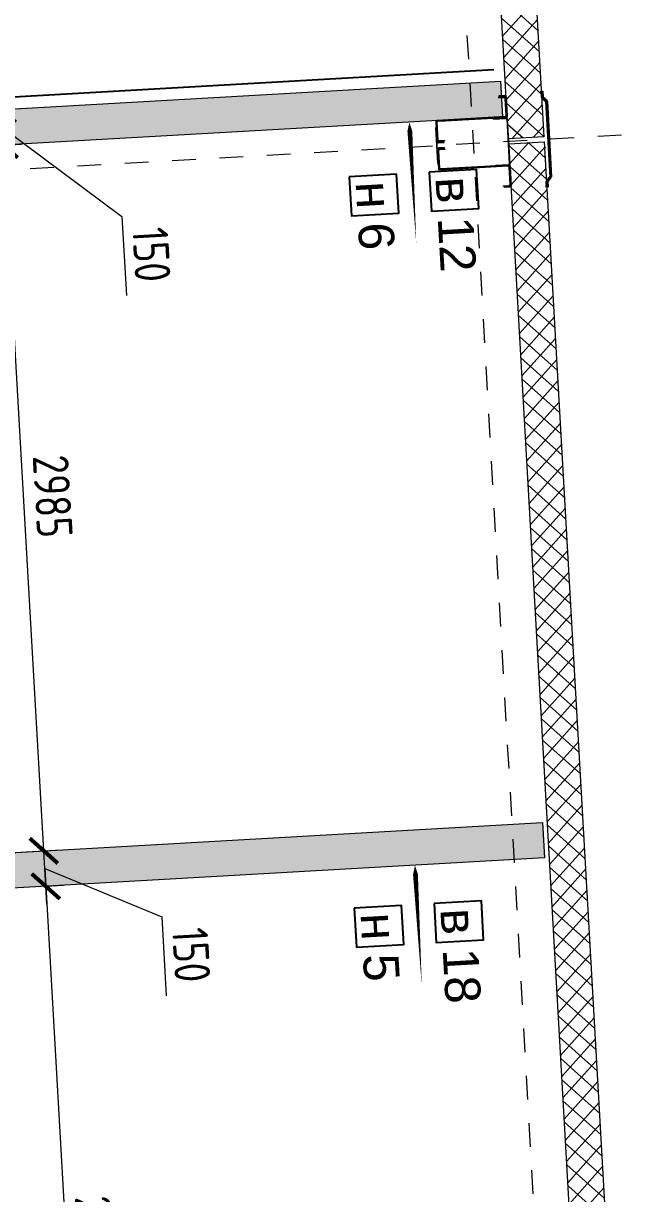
# Model space of a CAD drawing. Header units: metres. Extents: x 93803 to 107732, y 94484 to 125083.
# Drawn here: x 107729.115 to 107731.674, y 110800.807 to 110805.748 of the extents above; entities that cross this region are included whole.
import ezdxf

# ---------------------------------------------------------------- set-up
doc = ezdxf.new("R2010")
doc.units = ezdxf.units.M
doc.header["$PDMODE"] = 35
doc.header["$PDSIZE"] = 1
for name, pattern in [('_ШПТ__20_т__2_5__Линия сетки', [25, 20, -2.5, 0, -2.5]), ('XKITLINE00', [0]), ('XKITLINE02', [4, 2, -2])]:
    doc.linetypes.add(name, pattern=pattern)
doc.layers.get('Defpoints').update_dxf_attribs({"color": 253})
doc.layers.add('2023.10.30_В_ОТКЛОНЕНИЯ', color=7, linetype='Continuous')
doc.layers.add('2023.10.30_Н_ОТКЛОНЕНИЯ', color=7, linetype='Continuous')
for name, color, linetype, lineweight in [('Part', 250, 'Continuous', 0), ('S-WALL-PATT', 7, 'Continuous', 0), ('Выноски', 7, 'Continuous', 15), ('Обобщенные модели', 7, 'Continuous', 18), ('Оси', 250, 'Continuous', 9), ('Размеры', 250, 'Continuous', 9), ('Стены', 7, 'Continuous', 18), ('Стены штриховка', 7, 'Continuous', 30)]:
    doc.layers.add(name, color=color, linetype=linetype, lineweight=lineweight)
doc.styles.add('AxeAndPointZ', font='arial.ttf')
doc.styles.add('ГОСТ 2.304', font='CS_Gost2304.shx')
doc.dimstyles.new('СПДС', dxfattribs={"dimscale": 100, "dimtxt": 2, "dimasz": 1.5, "dimexe": 1, "dimexo": 0, "dimgap": 0.5, "dimtad": 1, "dimdec": 0, "dimtxsty": 'ГОСТ 2.304', "dimblk": 'ARCHTICK', "dimcen": 2.5, "dimdle": 1, "dimadec": 0, "dimazin": 2, "dimtfac": 0.75, "dimtdec": 0, "dimtmove": 1, "dimatfit": 3, "dimfxl": 1, "dimtfill": 1, "dimtolj": 1, "dimlwd": 9, "dimlwe": 9, "dimarcsym": 1})

# ---------------------------------------------------------------- blocks, each defined once
blk = doc.blocks.new('Колонна К2')
at = {"layer": 'Part', "linetype": 'XKITLINE00', "lineweight": 0}
for p, q in [((-99.4, 152.4), (-98.5, 152.5)), ((-98.4, 150), (-99.1, 150)), ((-98.5, 152.5), (-17.5, 152.5)), ((-98.4, 150), (-17.6, 150)), ((-96.9, 149.9), (-96.1, 150)), ((-96.1, 150), (-22.9, 150)), ((-22.9, 150), (-22.1, 149.9)), ((-16.9, 150), (-17.6, 150)), ((-17.5, 152.5), (-16.6, 152.4)), ((16.6, 152.4), (17.5, 152.5)), ((17.6, 150), (16.9, 150)), ((17.5, 152.5), (98.5, 152.5)), ((17.6, 150), (98.4, 150)), ((22.1, 149.9), (22.9, 150)), ((22.9, 150), (96.1, 150)), ((96.1, 150), (96.9, 149.9)), ((99.1, 150), (98.4, 150)), ((98.5, 152.5), (99.4, 152.4)), ((-105, 146), (-104.9, 146.9)), ((-105, -141), (-105, 146)), ((-102.5, 146.6), (-102.5, 145.9)), ((-102.5, -141.1), (-102.5, 145.9)), ((-102.5, 143.6), (-102.4, 144.4)), ((-102.5, -143.4), (-102.5, 143.6)), ((-100, 144.1), (-100, 143.5)), ((-100, -143.5), (-100, 143.5)), ((-96, 147.5), (-96.6, 147.5)), ((-96, 147.5), (-23, 147.5)), ((-22.4, 147.5), (-23, 147.5)), ((-19, 143.5), (-19, 144.1)), ((-19, 120), (-19, 143.5)), ((-19, 120), (-16.5, 120)), ((-16.6, 144.4), (-16.5, 143.6)), ((-16.5, 120), (-16.5, 143.6)), ((-13.5, 145.9), (-13.5, 146.6)), ((-13.5, 122.5), (-13.5, 145.9)), ((-11, 122.5), (-13.5, 122.5)), ((-11.1, 146.9), (-11, 146)), ((-11, 146), (-11, 122.5)), ((11, 146), (11.1, 146.9)), ((11, 122.5), (11, 146)), ((13.5, 122.5), (11, 122.5)), ((13.5, 146.6), (13.5, 145.9)), ((13.5, 145.9), (13.5, 122.5)), ((16.5, 143.6), (16.6, 144.4)), ((16.5, 120), (16.5, 143.6)), ((19, 120), (16.5, 120)), ((19, 144.1), (19, 143.5)), ((19, 120), (19, 143.5)), ((23, 147.5), (22.4, 147.5)), ((23, 147.5), (96, 147.5)), ((96.6, 147.5), (96, 147.5)), ((100, 143.5), (100, 144.1)), ((100, -143.5), (100, 143.5)), ((102.4, 144.4), (102.5, 143.6)), ((102.5, 145.9), (102.5, 146.6)), ((102.5, -141.1), (102.5, 145.9)), ((102.5, -143.4), (102.5, 143.6)), ((104.9, 146.9), (105, 146)), ((105, -141), (105, 146)), ((-100, -143.5), (-100, -89.9)), ((-100, -89.9), (-97.5, -89.9)), ((-97.5, -89.9), (-97.5, -143.7)), ((100, -89.9), (97.5, -89.9)), ((97.5, -89.9), (97.5, -143.7)), ((100, -144), (100, -89.9)), ((-194, -143.5), (-194, -120)), ((-194, -120), (-191.5, -120)), ((-193.9, -144.4), (-194, -143.5)), ((-191.5, -120), (-191.5, -143.4)), ((-191.5, -143.4), (-191.5, -144.1)), ((-188.5, -117.5), (-186, -117.5)), ((-188.5, -141.1), (-188.5, -117.5)), ((-188.4, -141.9), (-188.5, -141.1)), ((-188.1, -147.5), (-187.4, -147.5)), ((-187.4, -147.5), (-106.6, -147.5)), ((-186, -117.5), (-186, -141)), ((-186, -141), (-186, -141.6)), ((-182.1, -147.5), (-182.9, -147.4)), ((-182.6, -145), (-182, -145)), ((-182.1, -147.5), (-108.9, -147.5)), ((-182, -145), (-109, -145)), ((-109, -145), (-108.4, -145)), ((-108.1, -147.4), (-108.9, -147.5)), ((-106.6, -147.5), (-105.9, -147.5)), ((-105, -141.6), (-105, -141)), ((-102.5, -141.1), (-102.6, -141.9)), ((-102.5, -144.1), (-102.5, -143.4)), ((-99.9, -144.4), (-100, -143.5)), ((-97.5, -143.4), (-97.5, -144.1)), ((-94.1, -147.5), (94.1, -147.5)), ((97.5, -143.4), (97.5, -144.1)), ((99.9, -144.4), (100, -143.5)), ((100.1, -144.4), (100, -143.5)), ((102.6, -141.9), (102.5, -141.1)), ((102.5, -143.4), (102.5, -144.1)), ((105, -141), (105, -141.6)), ((105.9, -147.5), (106.6, -147.5)), ((106.6, -147.5), (187.4, -147.5)), ((108.9, -147.5), (108.1, -147.4)), ((108.4, -145), (109, -145)), ((108.9, -147.5), (182.1, -147.5)), ((109, -145), (182, -145)), ((182, -145), (182.6, -145)), ((182.9, -147.4), (182.1, -147.5)), ((188.5, -117.5), (186, -117.5)), ((186, -117.5), (186, -141)), ((186, -141.6), (186, -141)), ((187.4, -147.5), (188.1, -147.5)), ((188.5, -141.1), (188.4, -141.9)), ((188.5, -141.1), (188.5, -117.5)), ((191.5, -120), (191.5, -120)), ((191.5, -120), (191.5, -120)), ((191.5, -143.4), (191.5, -120)), ((191.5, -120), (194, -120)), ((191.5, -144.1), (191.5, -143.4)), ((194, -143.5), (193.9, -144.4)), ((194, -143.5), (194, -120)), ((-187.5, -150), (-188.4, -149.9)), ((-187.5, -150), (-106.5, -150)), ((-105.6, -149.9), (-106.5, -150)), ((-94.4, -149.9), (94.4, -149.9)), ((106.5, -150), (105.6, -149.9)), ((106.5, -150), (187.5, -150)), ((188.4, -149.9), (187.5, -150))]:
    blk.add_line(p, q, dxfattribs=at)
at = {"layer": 'Part', "linetype": 'XKITLINE02', "lineweight": 0}
for p, q in [((-100, -140), (-100, 140)), ((100, -140), (100, 140))]:
    blk.add_line(p, q, dxfattribs=at)
at = {"layer": 'Part', "linetype": 'XKITLINE00', "lineweight": 0}
blk.add_lwpolyline([(-75, 152.5), (-75, 154.5), (75, 154.5), (75, 152.5), (-75, 152.5)], dxfattribs=at)
for centre, radius, start, end in [((-98.5, 146), 6.5, 98.1818, 171.8182), ((-98.5, 146), 3.99, 98.1818, 171.8182), ((-96, 143.5), 6.51, 98.1818, 171.8182), ((-23, 143.5), 6.51, 8.1818, 81.8182), ((-17.5, 146), 3.99, 8.1818, 81.8182), ((-17.5, 146), 6.5, 8.1818, 81.8182), ((17.5, 146), 6.5, 98.1818, 171.8182), ((17.5, 146), 3.99, 98.1818, 171.8182), ((23, 143.5), 6.51, 98.1818, 171.8182), ((96, 143.5), 6.51, 8.1818, 81.8182), ((98.5, 146), 3.99, 8.1818, 81.8182), ((98.5, 146), 6.5, 8.1818, 81.8182), ((-96, 143.5), 4, 98.1818, 171.8182), ((-23, 143.5), 4, 8.1818, 81.8182), ((23, 143.5), 4, 98.1818, 171.8182), ((96, 143.5), 4, 8.1818, 81.8182), ((-187.5, -143.5), 6.5, 188.1818, 261.8182), ((-187.5, -143.5), 3.99, 188.1818, 261.8182), ((-182, -141), 6.51, 188.1818, 261.8182), ((-182, -141), 4, 188.1818, 261.8182), ((-109, -141), 4, 278.1818, 351.8182), ((-109, -141), 6.51, 278.1818, 351.8182), ((-106.5, -143.5), 3.99, 278.1818, 351.8182), ((-106.5, -143.5), 6.5, 278.1818, 351.8182), ((-93.5, -143.5), 6.5, 188.1818, 261.8182), ((-93.5, -143.5), 3.99, 188.1818, 261.8182), ((93.5, -143.5), 3.99, 278.1818, 351.8182), ((93.5, -143.5), 6.5, 278.1818, 351.8182), ((106.5, -143.5), 6.5, 188.1818, 261.8182), ((106.5, -143.5), 3.99, 188.1818, 261.8182), ((109, -141), 6.51, 188.1818, 261.8182), ((109, -141), 4, 188.1818, 261.8182), ((182, -141), 4, 278.1818, 351.8182), ((182, -141), 6.51, 278.1818, 351.8182), ((187.5, -143.5), 3.99, 278.1818, 351.8182), ((187.5, -143.5), 6.5, 278.1818, 351.8182)]:
    blk.add_arc(centre, radius, start, end, dxfattribs=at)
blk = doc.blocks.new('*U283')
at = {"layer": 'S-WALL-PATT', "lineweight": 0, "true_color": 0x636466}
h = blk.add_hatch(dxfattribs=at)
h.set_pattern_fill('ANSI37', color=251, scale=20)
h.paths.add_polyline_path([(-150, 0), (0, 0), (0, 6350), (-150, 6350)])
at = {"color": 0}
blk.add_lwpolyline([(-150, 0), (0, 0), (0, 6350), (-150, 6350)], close=True, dxfattribs=at)
blk = doc.blocks.new('*U284')
at = {"layer": 'S-WALL-PATT', "lineweight": 0, "true_color": 0x636466}
h = blk.add_hatch(dxfattribs=at)
h.set_pattern_fill('ANSI37', color=251, scale=20)
h.paths.add_polyline_path([(-150, 0), (0, 0), (0, 5980), (-150, 5980)])
at = {"color": 0}
blk.add_lwpolyline([(-150, 0), (0, 0), (0, 5980), (-150, 5980)], close=True, dxfattribs=at)
blk = doc.blocks.new('_ArchTick')
at = {"color": 0, "linetype": 'ByBlock', "const_width": 0.15}
blk.add_lwpolyline([(-0.5, -0.5), (0.5, 0.5)], dxfattribs=at)
blk = doc.blocks.new('*D4921')
at = {"layer": 'Defpoints', "color": 0, "ltscale": 100, "transparency": 16777216}
for p in [(42011.4, 10078.1), (42011.4, 10078.1), (42161.5, 10078.1)]:
    blk.add_point(p, dxfattribs=at)
at = {"layer": 'Размеры', "color": 0, "lineweight": 9, "ltscale": 100, "transparency": 16777216}
for p, q in [((42086.4, 10078.1), (42318.5, 10559.2)), ((42318.5, 10559.2), (42652.3, 10559.2)), ((42011.4, 10078.1), (42011.4, 10153.1)), ((42161.5, 10078.1), (42161.5, 10153.1)), ((42236.5, 10078.1), (41936.4, 10078.1))]:
    blk.add_line(p, q, dxfattribs=at)
at = {"layer": 'Размеры', "color": 0, "lineweight": 9, "ltscale": 100, "transparency": 16777216, "xscale": 112.5, "yscale": 112.5, "zscale": 112.5, "rotation": 180}
blk.add_blockref('_ArchTick', (42011.4, 10078.1), dxfattribs=at)
at = {"layer": 'Размеры', "color": 0, "lineweight": 9, "ltscale": 100, "transparency": 16777216, "xscale": 112.5, "yscale": 112.5, "zscale": 112.5}
blk.add_blockref('_ArchTick', (42161.5, 10078.1), dxfattribs=at)
at = {"layer": 'Размеры', "color": 0, "lineweight": 25, "ltscale": 100, "transparency": 16777216, "insert": (42485.4, 10674.8), "char_height": 150, "attachment_point": 5, "style": 'ГОСТ 2.304'}
blk.add_mtext('\\A1;150', dxfattribs=at)
blk = doc.blocks.new('*D4922')
at = {"layer": 'Defpoints', "color": 0, "ltscale": 100, "transparency": 16777216}
for p in [(39026.4, 10078.1), (39026.4, 10078.1), (42011.4, 9733.6)]:
    blk.add_point(p, dxfattribs=at)
at = {"layer": 'Размеры', "color": 0, "lineweight": 9, "ltscale": 100, "transparency": 16777216}
for p, q in [((39026.4, 10078.1), (39026.4, 10153.1)), ((42011.4, 9733.6), (42011.4, 10153.1)), ((42086.4, 10078.1), (38951.4, 10078.1))]:
    blk.add_line(p, q, dxfattribs=at)
at = {"layer": 'Размеры', "color": 0, "lineweight": 9, "ltscale": 100, "transparency": 16777216, "xscale": 112.5, "yscale": 112.5, "zscale": 112.5, "rotation": 180}
blk.add_blockref('_ArchTick', (39026.4, 10078.1), dxfattribs=at)
at = {"layer": 'Размеры', "color": 0, "lineweight": 9, "ltscale": 100, "transparency": 16777216, "xscale": 112.5, "yscale": 112.5, "zscale": 112.5}
blk.add_blockref('_ArchTick', (42011.4, 10078.1), dxfattribs=at)
at = {"layer": 'Размеры', "color": 0, "lineweight": 25, "ltscale": 100, "transparency": 16777216, "insert": (40518.9, 10200.7), "char_height": 150, "attachment_point": 5, "style": 'ГОСТ 2.304'}
blk.add_mtext('\\A1;2985', dxfattribs=at)
blk = doc.blocks.new('*D4923')
at = {"layer": 'Defpoints', "color": 0, "ltscale": 100, "transparency": 16777216}
for p in [(38876.4, 10078.1), (38876.4, 10078.1), (39026.4, 10078.1)]:
    blk.add_point(p, dxfattribs=at)
at = {"layer": 'Размеры', "color": 0, "lineweight": 9, "ltscale": 100, "transparency": 16777216}
for p, q in [((38951.4, 10078.1), (39356.4, 10559.2)), ((39356.4, 10559.2), (39690.1, 10559.2)), ((38876.4, 10078.1), (38876.4, 10153.1)), ((39026.4, 10078.1), (39026.4, 10153.1)), ((39101.4, 10078.1), (38801.4, 10078.1))]:
    blk.add_line(p, q, dxfattribs=at)
at = {"layer": 'Размеры', "color": 0, "lineweight": 9, "ltscale": 100, "transparency": 16777216, "xscale": 112.5, "yscale": 112.5, "zscale": 112.5, "rotation": 180}
blk.add_blockref('_ArchTick', (38876.4, 10078.1), dxfattribs=at)
at = {"layer": 'Размеры', "color": 0, "lineweight": 9, "ltscale": 100, "transparency": 16777216, "xscale": 112.5, "yscale": 112.5, "zscale": 112.5}
blk.add_blockref('_ArchTick', (39026.4, 10078.1), dxfattribs=at)
at = {"layer": 'Размеры', "color": 0, "lineweight": 25, "ltscale": 100, "transparency": 16777216, "insert": (39523.3, 10674.8), "char_height": 150, "attachment_point": 5, "style": 'ГОСТ 2.304'}
blk.add_mtext('\\A1;150', dxfattribs=at)
blk = doc.blocks.new('*D4932')
at = {"layer": 'Defpoints', "color": 0, "ltscale": 100, "transparency": 16777216}
for p in [(42161.5, 10078.1), (45131.5, 10078.1), (45131.5, 10078.1)]:
    blk.add_point(p, dxfattribs=at)
at = {"layer": 'Размеры', "color": 0, "lineweight": 9, "ltscale": 100, "transparency": 16777216}
for p, q in [((42161.5, 10078.1), (42161.5, 10153.1)), ((45131.5, 10078.1), (45131.5, 10153.1)), ((42086.5, 10078.1), (45206.5, 10078.1))]:
    blk.add_line(p, q, dxfattribs=at)
at = {"layer": 'Размеры', "color": 0, "lineweight": 9, "ltscale": 100, "transparency": 16777216, "xscale": 112.5, "yscale": 112.5, "zscale": 112.5, "rotation": 180}
blk.add_blockref('_ArchTick', (42161.5, 10078.1), dxfattribs=at)
at = {"layer": 'Размеры', "color": 0, "lineweight": 9, "ltscale": 100, "transparency": 16777216, "xscale": 112.5, "yscale": 112.5, "zscale": 112.5}
blk.add_blockref('_ArchTick', (45131.5, 10078.1), dxfattribs=at)
at = {"layer": 'Размеры', "color": 0, "lineweight": 25, "ltscale": 100, "transparency": 16777216, "insert": (43646.5, 10200.7), "char_height": 150, "attachment_point": 5, "style": 'ГОСТ 2.304'}
blk.add_mtext('\\A1;2970', dxfattribs=at)
blk = doc.blocks.new('320мм_ФЭ_Стена_Стык вертикальный')
at = {"layer": 'Обобщенные модели', "lineweight": 9}
h = blk.add_hatch(dxfattribs=at)
h.set_pattern_fill('FP_4', color=256, style=0, pattern_type=2)
h.set_pattern_definition([(45, (210, 7e-13), (-106.066, 106.066), [])])
h.paths.add_polyline_path([(27265, -295), (27282, -278), (27281.6, -277), (27264.6, -294), (27155.4, -294), (27138.4, -277), (27138, -278), (27155, -295)], flags=0)
h.paths.add_polyline_path([(27307, -276), (27308, -275), (27298, -276)], flags=0)
h.paths.add_polyline_path([(27122, -276), (27122, -275), (27113, -276)], flags=0)
at = {"layer": 'Обобщенные модели', "lineweight": 40}
for p, q in [((26912, -275), (26902, -275)), ((26902, -275), (26902, -278)), ((26902, -278), (26928, -278)), ((26903, -277), (26903, -276)), ((26903, -276), (26912, -276)), ((26928.4, -277), (26903, -277)), ((26912, -276), (26912, -275)), ((26928, -278), (26945, -295)), ((26945.4, -294), (26928.4, -277)), ((27281.6, -277), (27264.6, -294)), ((27265, -295), (27282, -278)), ((27307, -277), (27281.6, -277)), ((27282, -278), (27308, -278)), ((27308, -275), (27298, -275)), ((27298, -275), (27298, -276)), ((27298, -276), (27307, -276)), ((27307, -276), (27307, -277)), ((27308, -278), (27308, -275))]:
    blk.add_line(p, q, dxfattribs=at)
for points in [[(26945, -295), (27265, -295)], [(26945.4, -294), (27264.6, -294)]]:
    blk.add_lwpolyline(points, dxfattribs=at)
blk = doc.blocks.new('34433')
at = {"layer": 'Стены штриховка'}
h = blk.add_hatch(dxfattribs=at)
h.set_pattern_fill('ASHLER', color=256, scale=200, angle=270, pattern_type=2)
h.set_pattern_definition([(315, (-90163.45, 379.79), (70.71068, 70.71068), []), (315, (-90092.75, 379.79), (70.71068, 70.71068), [50, -50])])
h.paths.add_polyline_path([(27011.4, 12187.7), (26861.3, 12187.7), (26861.3, 8327.7), (27011.4, 8327.7)])
h.paths.add_polyline_path([(30236.4, 12187.3), (30086.4, 12187.3), (30086.4, 8327.3), (30236.4, 8327.3)])
h.paths.add_polyline_path([(31846.5, 12187.3), (31696.4, 12187.3), (31696.4, 8327.3), (31846.5, 8327.3)])
h.paths.add_polyline_path([(33486.4, 12187.2), (33336.3, 12187.2), (33336.3, 8327.2), (33486.4, 8327.2)])
h.paths.add_polyline_path([(39026.4, 12187), (38876.4, 12187), (38876.4, 8327), (39026.4, 8327)])
h.paths.add_polyline_path([(42161.5, 12187), (42011.4, 12187), (42011.4, 8327), (42161.5, 8327)])
at = {"layer": 'Оси', "linetype": '_ШПТ__20_т__2_5__Линия сетки'}
for p, q in [((39131.5, -815.2), (39131.5, 12717.6)), ((14075.1, 12057), (46878.1, 12057))]:
    blk.add_line(p, q, dxfattribs=at)
at = {"layer": 'Стены'}
for points in [[(38876.4, 12187), (39026.4, 12187), (39026.4, 8327), (38876.4, 8327)], [(42011.4, 12187), (42161.5, 12187), (42161.5, 8327), (42011.4, 8327)]]:
    blk.add_lwpolyline(points, close=True, dxfattribs=at)
at = {"color": 1, "xscale": -1, "rotation": 180}
blk.add_blockref('Колонна К2', (39131.5, 12057), dxfattribs=at)
at = {"layer": 'Выноски', "xscale": -1, "rotation": 90}
for name, p in [('*U284', (39121.5, 12207)), ('*U283', (45491.5, 12207))]:
    blk.add_blockref(name, p, dxfattribs=at)
at = {"layer": 'Обобщенные модели', "xscale": -1, "rotation": 180}
blk.add_blockref('320мм_ФЭ_Стена_Стык вертикальный', (12026.5, 12082), dxfattribs=at)
at = {"layer": 'Размеры', "color": 0, "lineweight": 25, "ltscale": 100}
for base, p1, p2, picture, middle in [((38876.4, 10078.1), (39026.4, 10078.1), (38876.4, 10078.1), '*D4923', (39393.9, 10559.2)), ((42011.4, 10078.1), (42161.5, 10078.1), (42011.4, 10078.1), '*D4921', (42356, 10559.2))]:
    dim = blk.add_linear_dim(base=base, p1=p1, p2=p2, dimstyle='СПДС', override={"dimscale": 75, "dimtfill": 0}, dxfattribs=at)
    dim.commit()
    dim.dimension.update_dxf_attribs({"geometry": picture, "text_midpoint": middle, "dimtype": 160})
for base, p1, p2, picture, middle in [((39026.4, 10078.1), (42011.4, 9733.6), (39026.4, 10078.1), '*D4922', (40518.9, 10200.7)), ((45131.5, 10078.1), (42161.5, 10078.1), (45131.5, 10078.1), '*D4932', (43646.5, 10200.7))]:
    dim = blk.add_linear_dim(base=base, p1=p1, p2=p2, dimstyle='СПДС', override={"dimscale": 75, "dimtfill": 0}, dxfattribs=at)
    dim.commit()
    dim.dimension.update_dxf_attribs({"geometry": picture, "text_midpoint": middle})

msp = doc.modelspace()

# ---------------------------------------------------------------- block references
at = {"xscale": 0.001, "yscale": 0.001, "zscale": 0.001, "rotation": 273.2530497410625}
msp.add_blockref('34433', (107716.7554, 110843.6261), dxfattribs=at)

# ---------------------------------------------------------------- next in the draw order: linework, layer by layer
at = {"ltscale": 0.1}
msp.add_line((107731.101, 110805.5524), (107727.2672, 110805.3345), dxfattribs=at)
at = {"layer": '2023.10.30_В_ОТКЛОНЕНИЯ'}
for points in [[(107730.7733, 110804.8213, 0, 0, 0), (107730.7443, 110805.3318, 0, 0.1091, 0), (107730.7559, 110805.1276, 0.0205, 0.0205, 0), (107730.7733, 110804.8213, 0, 0, 0)], [(107730.797, 110801.6825, 0, 0, 0), (107730.768, 110802.193, 0, 0.1091, 0), (107730.7796, 110801.9888, 0.0205, 0.0205, 0), (107730.797, 110801.6825, 0, 0, 0)]]:
    msp.add_lwpolyline(points, format="xyseb", dxfattribs=at)
for points in [[(107730.8279, 110805.1201), (107730.8372, 110804.9554), (107731.0369, 110804.9668), (107731.0275, 110805.1315), (107730.8279, 110805.1201)], [(107730.8487, 110802.0313), (107730.8581, 110801.8666), (107731.0577, 110801.8779), (107731.0484, 110802.0426), (107730.8487, 110802.0313)]]:
    msp.add_lwpolyline(points, dxfattribs=at)
at = {"layer": '2023.10.30_Н_ОТКЛОНЕНИЯ'}
for points in [[(107730.7733, 110804.8213, 0, 0, 0), (107730.7443, 110805.3318, 0, 0.1091, 0), (107730.7559, 110805.1276, 0.0205, 0.0205, 0), (107730.7733, 110804.8213, 0, 0, 0)], [(107730.797, 110801.6825, 0, 0, 0), (107730.768, 110802.193, 0, 0.1091, 0), (107730.7796, 110801.9888, 0.0205, 0.0205, 0), (107730.797, 110801.6825, 0, 0, 0)]]:
    msp.add_lwpolyline(points, format="xyseb", dxfattribs=at)
for points in [[(107730.4909, 110805.101), (107730.5003, 110804.9363), (107730.6999, 110804.9476), (107730.6906, 110805.1123), (107730.4909, 110805.101)], [(107730.5117, 110802.0121), (107730.5211, 110801.8474), (107730.7208, 110801.8588), (107730.7114, 110802.0235), (107730.5117, 110802.0121)]]:
    msp.add_lwpolyline(points, dxfattribs=at)

# ---------------------------------------------------------------- next in the draw order: texts
at = {"layer": '2023.10.30_В_ОТКЛОНЕНИЯ', "style": 'AxeAndPointZ'}
for s, p in [('в 12', (107730.8543, 110805.0966)), ('в 18', (107730.8751, 110802.0077))]:
    msp.add_text(s, height=0.15, rotation=273.253, dxfattribs=at).set_placement(p)
at = {"layer": '2023.10.30_Н_ОТКЛОНЕНИЯ', "style": 'AxeAndPointZ'}
for s, p in [('н 6', (107730.5173, 110805.0774)), ('н 5', (107730.5381, 110801.9886))]:
    msp.add_text(s, height=0.15, rotation=273.253, dxfattribs=at).set_placement(p)

doc.saveas('drawing.dxf')
